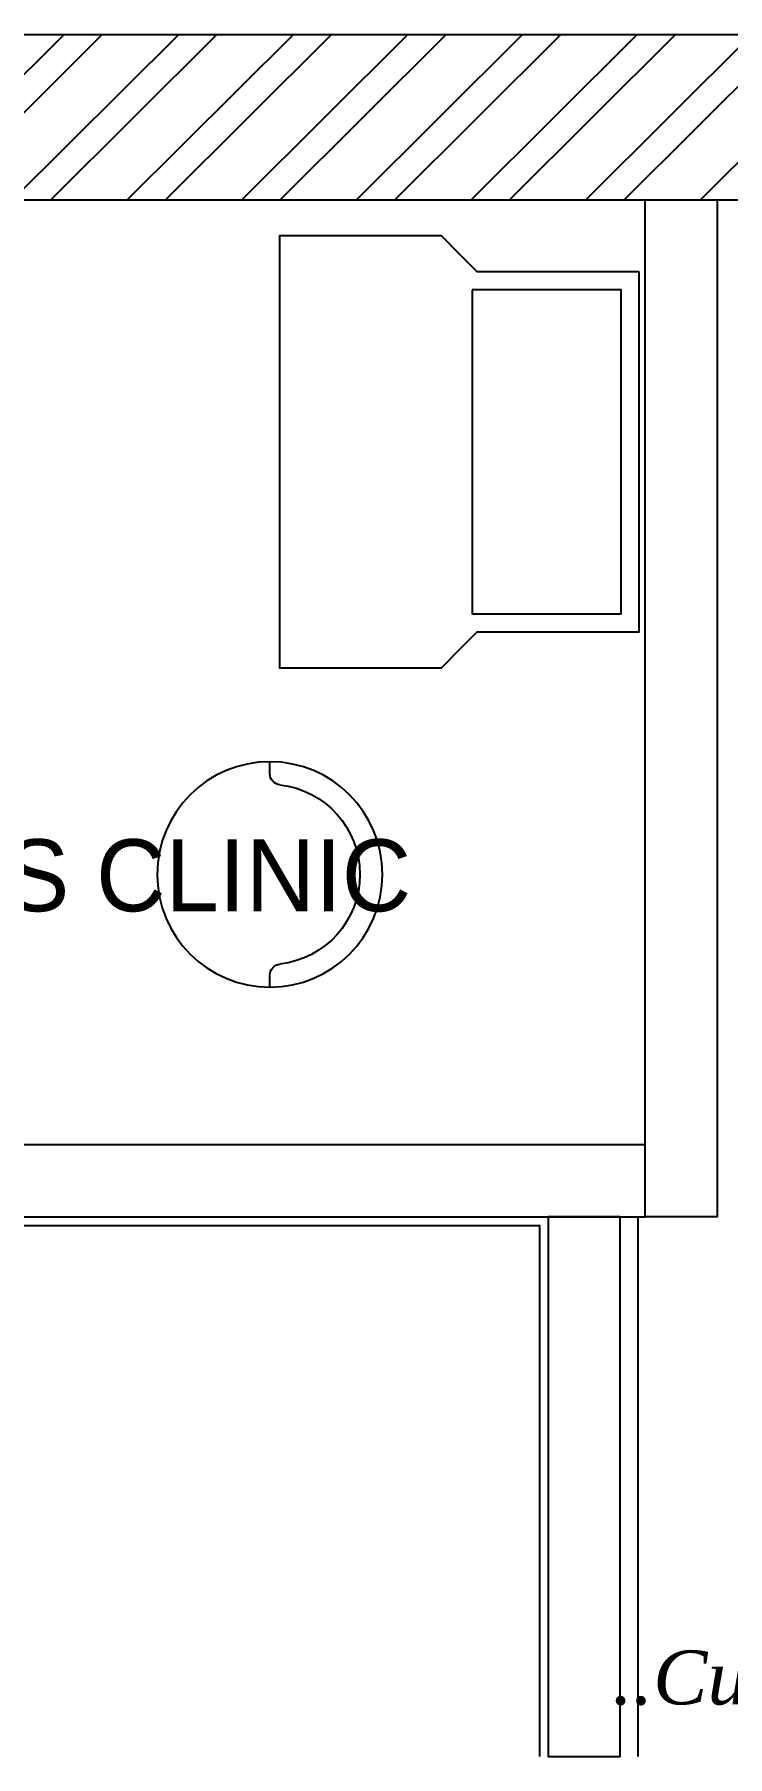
# Model space of a CAD drawing. Header units: millimetres. Extents: x 4444 to 22055, y -867352 to -858363.
# Drawn here: x 19187 to 20151, y -860756 to -858363 of the extents above; entities that cross this region are included whole.
import ezdxf

# ---------------------------------------------------------------- set-up
doc = ezdxf.new("R2010")
doc.units = ezdxf.units.MM
for name, pattern in [('a_p6_plan_L18$0$HIDDEN', [0]), ('ACAD_ISO03W100', [0]), ('HIDDEN2', [0]), ('ZIGZAG', [0])]:
    doc.linetypes.add(name, pattern=pattern)
for name, color, linetype in [('A-WALL-MASY', 1, 'Continuous'), ('curtain', 144, 'Continuous'), ('dimensions', 149, 'Continuous'), ('Floor-Unit', 1, 'Continuous'), ('LENS_CURTAIN', 5, 'a_p6_plan_L18$0$HIDDEN'), ('LENS_PARTITION', 21, 'Continuous'), ('LENS_TEXT', 31, 'HIDDEN2'), ('LK-FLUTTED FINISH', 20, 'Continuous'), ('LN-TEXT', 255, 'Continuous'), ('wall hatch', 22, 'Continuous')]:
    doc.layers.add(name, color=color, linetype=linetype)

# ---------------------------------------------------------------- blocks, each defined once
blk = doc.blocks.new('awefqwf')
at = {"layer": 'wall hatch'}
h = blk.add_hatch(dxfattribs=at)
h.set_pattern_fill('ANSI32', color=256, scale=300, angle=-0.1300000000000173)
h.set_pattern_definition([(44.86999999999998, (-16178221.8551124, 1096019.62059955), (-79.36881615726077, 79.72980008625973), []), (44.86999999999998, (-16178168.82224041, 1096019.500271574), (-79.36881615726077, 79.72980008625973), [])])
h.paths.add_polyline_path([(-13124, -6636), (-8523, -6636), (-8523, -6455), (-6255, -6455), (-6255, -7141), (-5150, -7141), (-5150, -8989), (-4403, -8989), (-4403, -8776), (-4920, -8776), (-4920, -7019), (-4275, -7019), (-4275, -6225), (-4375, -6225), (-4375, -6911), (-6025, -6911), (-6025, -6225), (-8753, -6225), (-8753, -6406), (-13124, -6406)])
h.paths.add_polyline_path([(-3615, -8439), (-3393, -8439), (-3393, -6225), (-3615, -6225)])
h.paths.add_polyline_path([(-3393, -8989), (0, -8989), (0, -4885), (-230, -4885), (-230, -8759), (-3393, -8759)])
h.paths.add_polyline_path([(-177, -4436), (0, -4436), (0, -443), (-177, -443)])
h.paths.add_polyline_path([(-8338, -286), (-4254, -286), (-4254, 0), (-8338, 0)])
h.paths.add_polyline_path([(-12948, -307), (-9029, -307), (-9029, 0), (-12948, -2.328306e-10)])
h.paths.add_polyline_path([(-3474, -230), (-684, -230), (-684, 0), (-3474, 0)])
at = {"layer": 'A-WALL-MASY'}
for p, q in [((-3474, 0), (-684, 0)), ((-3474, -230), (-684, -230))]:
    blk.add_line(p, q, dxfattribs=at)
blk = doc.blocks.new('Chair')
at = {"layer": 'Floor-Unit', "ltscale": 100}
for p, q in [((587017.1812756595, -21249.19291745766), (586990.7880734093, -21249.19291745766)), ((587490.7880734095, -21249.19291745766), (587464.3948711595, -21249.19291745766))]:
    blk.add_line(p, q, dxfattribs=at)
blk.add_circle((587240.7880734095, -21249.19291745771), 250, dxfattribs=at)
for centre, radius, start, end in [((587017.1812756595, -21274.19291745767), 25, 6.37937020842336, 90), ((587240.7880734095, -21249.19291745771), 200, 186.3793702084324, 353.6206297915686), ((587464.3948711595, -21274.19291745767), 25, 90, 173.6206297915766)]:
    blk.add_arc(centre, radius, start, end, dxfattribs=at)

msp = doc.modelspace()

# ---------------------------------------------------------------- linework, layer by layer
at = {"layer": 'curtain', "linetype": 'ZIGZAG'}
msp.add_lwpolyline([(20026.88630240032, -860756.0549321924), (20026.88630240032, -860006.0549321926)], dxfattribs=at)
at = {"layer": 'LENS_CURTAIN'}
msp.add_lwpolyline([(20001.88630240032, -860006.0549321926), (19901.88630240032, -860006.0549321926), (19901.88630240032, -860756.0549321924), (20001.88630240032, -860756.0549321924)], close=True, dxfattribs=at)
at = {"layer": 'LENS_PARTITION'}
for points in [[(20136.88630240032, -858593.054932192), (20136.88630240032, -860006.0549321926), (20036.88630240032, -860006.0549321926), (20036.88630240032, -858593.054932192)], [(20028.30562457064, -858693.0549321926), (19803.30562457064, -858693.0549321926), (19778.30562457064, -858668.0549321924), (19778.30562457064, -858668.0549321924), (19753.30562457064, -858643.0549321924), (19528.30562457064, -858643.0549321924), (19528.30562457064, -859243.0549321926), (19753.30562457064, -859243.0549321926), (19778.30562457064, -859218.0549321926), (19778.30562457064, -859218.0549321926), (19803.30562457064, -859193.0549321924), (20028.30562457064, -859193.0549321924)], [(19089.88630240405, -860006.0549321926), (20036.88630240032, -860006.0549321926), (20036.88630240032, -859906.0549321924), (19089.88630240405, -859906.0549321924)]]:
    msp.add_lwpolyline(points, close=True, dxfattribs=at)
at = {"layer": 'LENS_PARTITION', "color": 1}
msp.add_lwpolyline([(19796.30562457064, -858718.0549321924), (19796.30562457064, -859168.0549321926), (20003.30562457064, -859168.0549321926), (20003.30562457064, -858718.0549321924)], close=True, dxfattribs=at)
at = {"layer": 'LK-FLUTTED FINISH', "linetype": 'ACAD_ISO03W100'}
msp.add_lwpolyline([(18239.88630239659, -860018.0549321924), (19889.88630240032, -860018.0549321924), (19889.88630240032, -860756.0549321924)], dxfattribs=at)

# ---------------------------------------------------------------- block references
at = {"layer": 'dimensions', "color": 3}
msp.add_blockref('awefqwf', (21813.88630240032, -858363.0549321924), dxfattribs=at)
at = {"layer": 'Floor-Unit', "linetype": 'ByBlock', "xscale": -0.6265822784810225, "yscale": 0.6265822784810225, "rotation": 90}
msp.add_blockref('Chair', (6200.38462951401, -491575.6428858731), dxfattribs=at)

# ---------------------------------------------------------------- texts
at = {"layer": 'LENS_TEXT', "linetype": 'Continuous', "insert": (18864.27268450701, -859481.5015730633), "char_height": 100, "attachment_point": 1}
msp.add_mtext('\\pxqc;MC5S CLINIC', dxfattribs=at)
at = {"layer": 'LN-TEXT', "insert": (19991.22480237478, -860608.581447377, 25.77889637483185), "char_height": 75.00000000000001, "attachment_point": 1}
msp.add_mtext('\\pxqc,t8;{\\fRomantic|b0|i1|c2|p2;..Curtain..}', dxfattribs=at)

doc.saveas('drawing.dxf')
